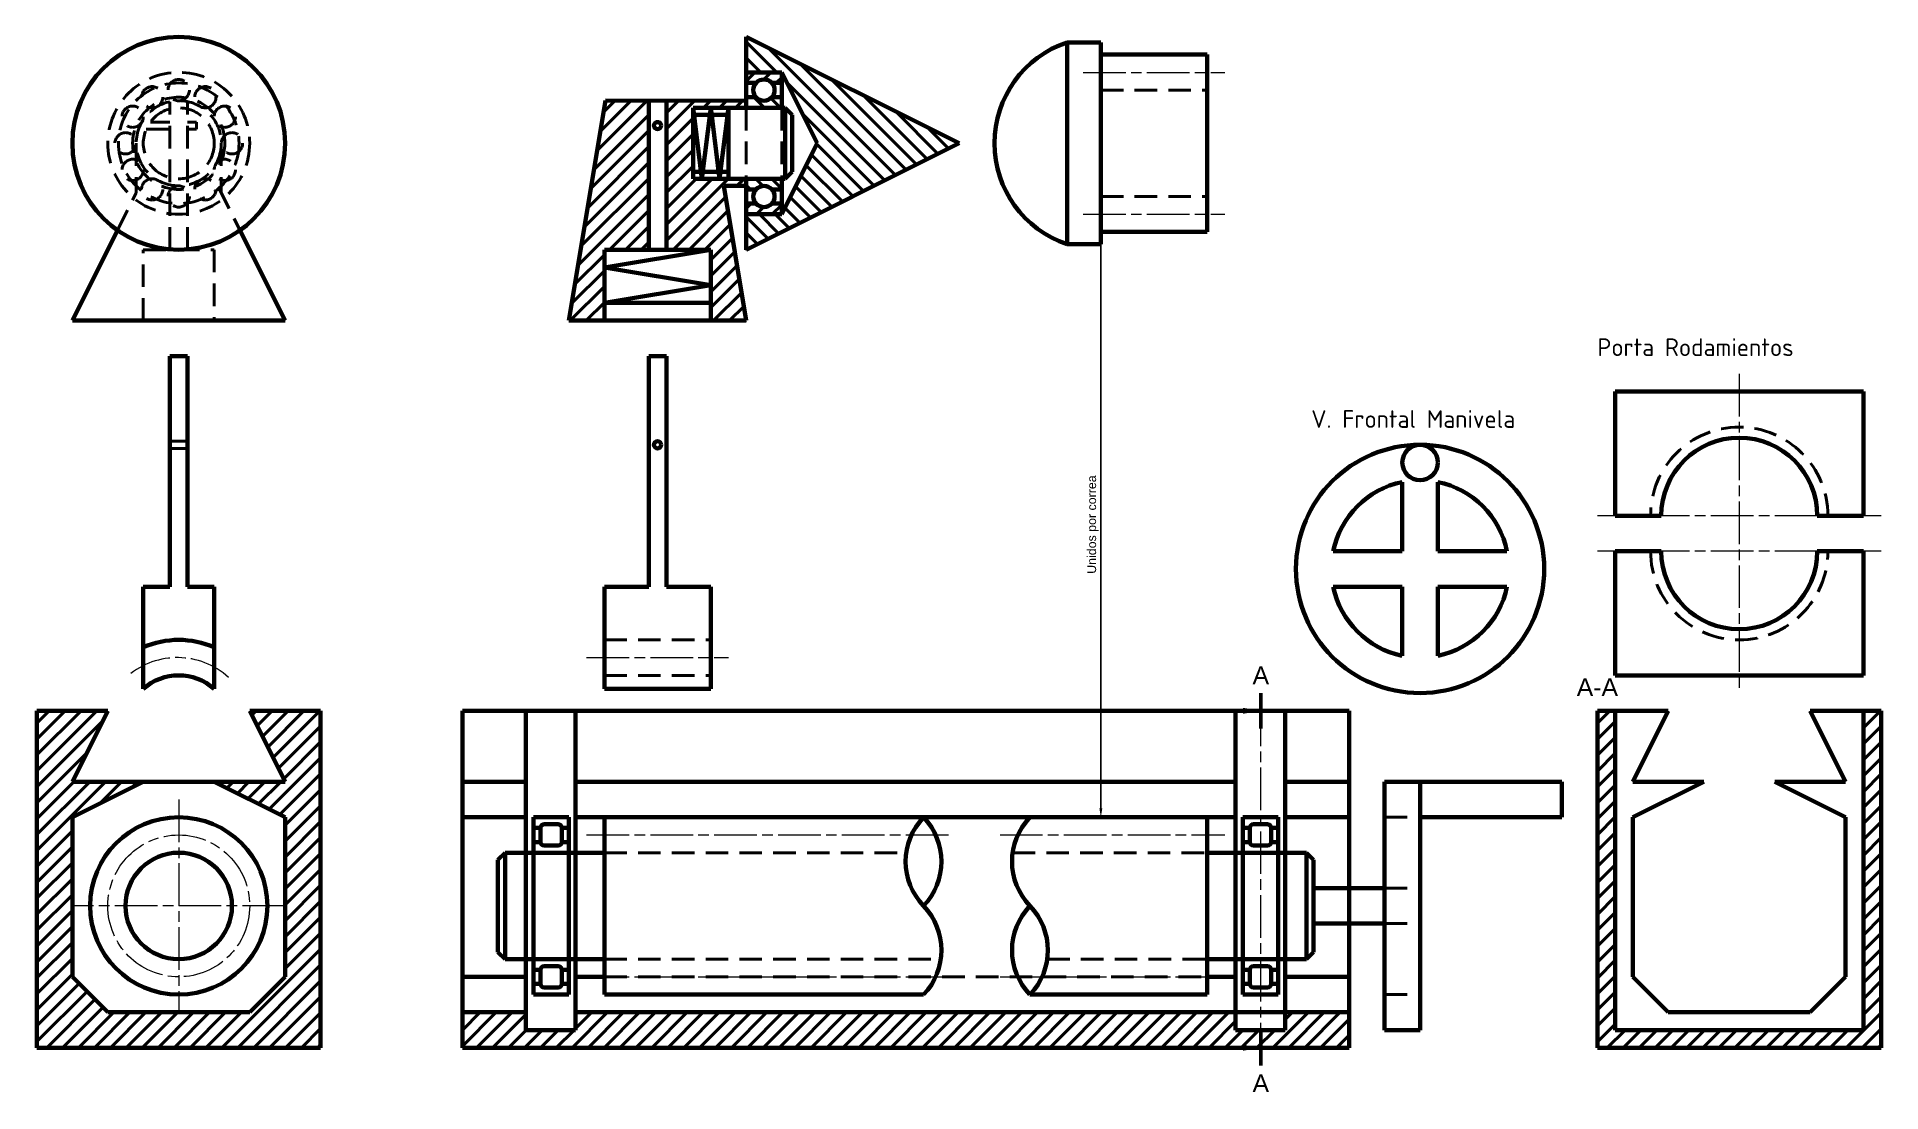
# Model space of a CAD drawing. Header units: millimetres. Extents: x 130 to 650, y 12 to 310.
import ezdxf

# ---------------------------------------------------------------- set-up
doc = ezdxf.new("R2010")
doc.units = ezdxf.units.MM
doc.linetypes.add('AM_ISO08W050', pattern=[18, 12, -1.5, 3, -1.5])
doc.linetypes.add('HIDDEN', pattern=[9.525, 6.35, -3.175])
for name, color, linetype, lineweight in [('AM_10', 7, 'AM_ISO08W050', 50), ('Contornos', 3, 'Continuous', 60), ('Ejes', 1, 'AM_ISO08W050', 20), ('Elementos', 190, 'Continuous', 60), ('Sombreado', 130, 'Continuous', 40), ('Texto', 8, 'Continuous', 40), ('Trazos', 6, 'HIDDEN', 40)]:
    doc.layers.add(name, color=color, linetype=linetype, lineweight=lineweight)
doc.styles.get("Standard").update_dxf_attribs({"font": 'arial.ttf'})
doc.dimstyles.new('Anotativo', dxfattribs={"dimscale": 0, "dimtxt": 2.5, "dimasz": 2.5, "dimexe": 1.25, "dimexo": 0.625, "dimtad": 1, "dimtxsty": 'Standard', "dimcen": 2.5, "dimadec": 0, "dimazin": 0, "dimtfac": 1, "dimtmove": 0, "dimatfit": 3, "dimfxl": 1, "dimarcsym": 0})
pattern_1 = [(45, (10, 0), (-2.245064, 2.245064), [])]
pattern_2 = [(135, (10, 0), (-2.245064, -2.245064), [])]

# ---------------------------------------------------------------- blocks, each defined once
blk = doc.blocks.new('*D6')
at = {"layer": 'Defpoints', "color": 0, "transparency": 16777216}
for p in [(430, 255), (430, 90), (430, 90)]:
    blk.add_point(p, dxfattribs=at)
at = {"layer": 'Texto', "color": 0, "lineweight": -2, "transparency": 16777216}
for p, q in [((430.63, 255), (431.25, 255)), ((430, 252.5), (430, 92.5)), ((430.63, 90), (431.25, 90))]:
    blk.add_line(p, q, dxfattribs=at)
at = {"layer": 'Texto', "color": 0, "transparency": 16777216}
for points in [[(429.58, 252.5), (430.42, 252.5), (430, 255)], [(429.58, 92.5), (430.42, 92.5), (430, 90)]]:
    blk.add_solid(points, dxfattribs=at)
at = {"layer": 'Texto', "color": 0, "transparency": 16777216, "insert": (427.78, 172.5), "char_height": 2.5, "attachment_point": 5, "rotation": 90}
blk.add_mtext('Unidos por correa', dxfattribs=at)
blk = doc.blocks.new('*S7')
at = {"layer": 'Ejes', "color": 7, "linetype": 'AM_ISO08W050', "lineweight": 50}
for p, q in [((475.1, 125), (475.1, 115)), ((470.1, 120), (465.1, 120)), ((475.1, 20), (475.1, 30)), ((470.1, 25), (465.1, 25))]:
    blk.add_line(p, q, dxfattribs=at)
at = {"layer": 'Ejes', "color": 7, "linetype": 'Continuous', "lineweight": 50, "extrusion": (0, 0, -1)}
blk.add_trace([(-470.1, 120.83), (-470.1, 119.17), (-475.1, 120)], dxfattribs=at)
at = {"layer": 'Ejes', "color": 7, "linetype": 'Continuous', "lineweight": 50}
blk.add_trace([(470.1, 24.17), (470.1, 25.83), (475.1, 25)], dxfattribs=at)
at = {"layer": 'Ejes', "color": 7, "lineweight": 50, "char_height": 5, "attachment_point": 5}
for s, insert in [('A', (475.1, 130)), ('A-A', (570, 126.66)), ('A', (475.1, 15))]:
    blk.add_mtext(s, dxfattribs=dict(at, insert=insert))
blk = doc.blocks.new('*S8')
at = {"layer": 'Ejes', "color": 7, "linetype": 'AM_ISO08W050', "lineweight": 50}
for p, q in [((475.1, 125), (475.1, 115)), ((470.1, 120), (465.1, 120)), ((475.1, 20), (475.1, 30)), ((470.1, 25), (465.1, 25))]:
    blk.add_line(p, q, dxfattribs=at)
at = {"layer": 'Ejes', "color": 7, "linetype": 'Continuous', "lineweight": 50, "extrusion": (0, 0, -1)}
blk.add_trace([(-470.1, 120.83), (-470.1, 119.17), (-475.1, 120)], dxfattribs=at)
at = {"layer": 'Ejes', "color": 7, "linetype": 'Continuous', "lineweight": 50}
blk.add_trace([(470.1, 24.17), (470.1, 25.83), (475.1, 25)], dxfattribs=at)
at = {"layer": 'Ejes', "color": 7, "lineweight": 50, "char_height": 5, "attachment_point": 5}
for s, insert in [('A', (475.1, 130)), ('A-A', (570, 126.66)), ('A', (475.1, 15))]:
    blk.add_mtext(s, dxfattribs=dict(at, insert=insert))

msp = doc.modelspace()

# ---------------------------------------------------------------- hatches: boundary and pattern name
at = {"layer": 'Sombreado', "lineweight": 40}
h = msp.add_hatch(dxfattribs=at)
h.set_pattern_fill('ANSI31', color=256, angle=90)
h.set_pattern_definition(pattern_2)
h.paths.add_polyline_path([(330, 310), (330, 300), (340, 300), (350, 280), (340, 260), (330, 260), (330, 250), (390, 280)])
h = msp.add_hatch(dxfattribs=at)
h.set_pattern_fill('ANSI31', color=256)
h.set_pattern_definition(pattern_1)
h.paths.add_polyline_path([(337.236, 297), (340, 297), (340, 300), (330, 300), (330, 297), (332.764, 297, -0.4472136)])
h.paths.add_polyline_path([(340, 260), (340, 263), (337.236, 263, -0.4472136), (332.764, 263), (330, 263), (330, 260)])
h = msp.add_hatch(dxfattribs=at)
h.set_pattern_fill('ANSI31', color=256)
h.set_pattern_definition(pattern_1)
h.paths.add_polyline_path([(315, 270), (315, 290), (330, 290), (330, 292), (307.567, 292.036), (307.5, 250), (320, 250), (320, 230), (330, 230), (323.667, 268), (330, 268), (330, 270)])
h.paths.add_polyline_path([(280, 230), (290, 230), (290, 250), (302.5, 250), (302.567, 292.044), (290.344, 292.064)])
h = msp.add_hatch(dxfattribs=at)
h.set_pattern_fill('ANSI31', color=256, angle=90)
h.set_pattern_definition(pattern_2)
h.paths.add_polyline_path([(340, 290), (340, 293), (337.236, 293, -0.4472136), (332.764, 293), (330, 293), (330, 290)])
h.paths.add_polyline_path([(340, 270), (330, 270), (330, 268), (330, 267), (332.764, 267, -0.4472136), (337.236, 267), (340, 267)])
h = msp.add_hatch(dxfattribs=at)
h.set_pattern_fill('ANSI31', color=256)
h.paths.add_polyline_path([(210, 120), (190, 120), (200, 100), (180, 100), (200, 90), (200, 45), (190, 35), (150, 35), (140, 45), (140, 90), (160, 100), (140, 100), (150, 120), (130, 120), (130, 25), (210, 25)])
h = msp.add_hatch(dxfattribs=at)
h.set_pattern_fill('ANSI31', color=256)
h.paths.add_polyline_path([(575, 120), (570, 120), (570, 25), (650, 25), (650, 120), (645, 120), (645, 30), (575, 30)])
at = {"layer": 'Sombreado'}
h = msp.add_hatch(dxfattribs=at)
h.set_pattern_fill('ANSI31', color=256)
h.paths.add_polyline_path([(468, 30), (468, 35), (281.898, 35), (281.898, 30), (267.898, 30), (267.898, 35), (250, 35), (250, 25), (475.102, 25), (475.102, 30)])
h.paths.add_polyline_path([(500, 35), (482, 35), (482, 30), (475.102, 30), (475.102, 25), (500, 25)])

# ---------------------------------------------------------------- linework, layer by layer
at = {"layer": 'Contornos'}
for p, q in [((390, 280), (330, 310)), ((330, 300), (330, 310)), ((420.513, 308.46), (420.513, 251.54)), ((420.513, 308.46), (430, 308.46)), ((430, 308.46), (430, 251.54)), ((430, 305), (460, 305)), ((430, 305), (430, 255)), ((460, 305), (460, 255)), ((340, 300), (350, 280)), ((290.344, 292.064), (280, 230)), ((330, 292), (290.344, 292.064)), ((302.5, 250), (302.567, 292.044)), ((307.5, 250), (307.567, 292.036)), ((330, 292), (330, 290)), ((315, 290), (341, 290)), ((315, 290), (315, 270)), ((325, 288), (315, 288)), ((325, 270), (325, 290)), ((343, 288), (341, 290)), ((341, 290), (341, 270)), ((343, 288), (343, 272)), ((330, 250), (390, 280)), ((350, 280), (340, 260)), ((325, 272), (315, 272)), ((341, 270), (343, 272)), ((341, 270), (315, 270)), ((330, 230), (323.667, 268)), ((330, 268), (323.667, 268)), ((330, 270), (330, 268)), ((330, 250), (330, 260)), ((140, 230), (152.734, 255.467)), ((187.266, 255.467), (200, 230)), ((430, 255), (460, 255)), ((290, 250), (302.5, 250)), ((290, 250), (290, 230)), ((307.5, 250), (320, 250)), ((320, 250), (320, 230)), ((420.513, 251.54), (430, 251.54)), ((140, 230), (200, 230)), ((167.5, 230), (172.5, 230)), ((280, 230), (330, 230)), ((167.5, 220), (167.5, 155)), ((172.5, 220), (167.5, 220)), ((172.5, 155), (172.5, 220)), ((302.5, 155), (302.5, 220)), ((302.5, 220), (307.5, 220)), ((307.5, 155), (307.5, 220)), ((575, 210), (645, 210)), ((575, 175), (575, 210)), ((645, 210), (645, 175)), ((515, 184.495), (515, 165)), ((525, 165), (525, 184.495)), ((575, 175), (588, 175)), ((632, 175), (645, 175)), ((515, 165), (495.505, 165)), ((544.495, 165), (525, 165)), ((575, 130), (575, 165)), ((588, 165), (575, 165)), ((632, 165), (645, 165)), ((645, 165), (645, 130)), ((167.5, 155), (160, 155)), ((160, 155), (160, 126.18)), ((180, 155), (172.5, 155)), ((180, 126.18), (180, 155)), ((290, 155), (302.5, 155)), ((290, 155), (290, 126.18)), ((307.5, 155), (320, 155)), ((320, 155), (320, 126.18)), ((495.505, 155), (515, 155)), ((515, 155), (515, 135.505)), ((525, 135.505), (525, 155)), ((525, 155), (544.495, 155)), ((645, 130), (575, 130)), ((290, 126.18), (320, 126.18)), ((150, 120), (130, 120)), ((130, 120), (130, 25)), ((140, 100), (150, 120)), ((200, 100), (190, 120)), ((210, 120), (190, 120)), ((210, 25), (210, 120)), ((250, 120), (250, 25)), ((500, 120), (250, 120)), ((267.898, 30), (267.898, 120)), ((281.898, 30), (281.898, 120)), ((468, 30), (468, 120)), ((482, 30), (482, 120)), ((500, 25), (500, 120)), ((590, 120), (570, 120)), ((570, 120), (570, 25)), ((575, 120), (575, 30)), ((580, 100), (590, 120)), ((640, 100), (630, 120)), ((650, 120), (630, 120)), ((645, 30), (645, 120)), ((650, 25), (650, 120)), ((200, 100), (140, 100)), ((160, 100), (140, 90)), ((180, 100), (200, 90)), ((250, 100), (267.898, 100)), ((281.898, 100), (468, 100)), ((482, 100), (500, 100)), ((510, 30), (510, 100)), ((510, 100), (520, 100)), ((520, 100), (520, 30)), ((520, 100), (560, 100)), ((560, 100), (560, 90)), ((600, 100), (580, 100)), ((600, 100), (580, 90)), ((620, 100), (640, 100)), ((620, 100), (640, 90)), ((140, 45), (140, 90)), ((200, 90), (200, 45)), ((250, 90), (267.898, 90)), ((281.898, 90), (380, 90)), ((290, 90), (468, 90)), ((290, 90), (290, 40)), ((460, 90), (460, 40)), ((482, 90), (500, 90)), ((560, 90), (520, 90)), ((580, 45), (580, 90)), ((640, 90), (640, 45)), ((260, 78), (262, 80)), ((260, 52), (260, 78)), ((290, 80), (262, 80)), ((262, 80), (262, 50)), ((460, 80), (488, 80)), ((490, 78), (488, 80)), ((488, 80), (488, 50)), ((490, 52), (490, 78)), ((490, 70), (510, 70)), ((510, 60), (490, 60)), ((260, 52), (262, 50)), ((490, 52), (488, 50)), ((290, 50), (262, 50)), ((460, 50), (488, 50)), ((150, 35), (140, 45)), ((200, 45), (190, 35)), ((250, 45), (267.898, 45)), ((281.898, 45), (290, 45)), ((460, 45), (468, 45)), ((482, 45), (500, 45)), ((590, 35), (580, 45)), ((640, 45), (630, 35)), ((290, 40), (380, 40)), ((410, 40), (460, 40)), ((190, 35), (150, 35)), ((250, 35), (267.898, 35)), ((281.898, 35), (500, 35)), ((630, 35), (590, 35)), ((267.898, 30), (281.898, 30)), ((468, 30), (482, 30)), ((520, 30), (510, 30)), ((575, 30), (645, 30)), ((130, 25), (210, 25)), ((250, 25), (500, 25)), ((570, 25), (650, 25))]:
    msp.add_line(p, q, dxfattribs=at)
for centre, radius in [((170, 280), 30), ((305, 285), 1), ((305, 195), 1), ((520, 160), 35), ((520, 190), 5), ((170, 65), 25), ((170, 65), 15)]:
    msp.add_circle(centre, radius, dxfattribs=at)
for centre, radius, start, end in [((430, 280), 30, 108.43495, 251.56505), ((610, 175), 22, 0, 180), ((520, 160), 25, 101.53696, 168.46304), ((520, 160), 25, 11.53696, 78.46304), ((610, 165), 22, 180, 0), ((520, 160), 25, 191.53696, 258.46304), ((520, 160), 25, 281.53696, 348.46304), ((170, 115), 25, 66.42182, 113.57818), ((170, 115), 15, 48.18969, 131.81031), ((392.952, 77.5), 18, 136.01704, 223.98296), ((367.048, 77.5), 18, 316.01704, 43.98296), ((422.952, 77.5), 18, 136.01704, 223.98296), ((367.048, 52.5), 18, 316.01704, 43.98296), ((422.952, 52.5), 18, 136.01704, 223.98296), ((397.048, 52.5), 18, 316.01704, 43.98296)]:
    msp.add_arc(centre, radius, start, end, dxfattribs=at)
at = {"layer": 'Ejes'}
for p, q in [((425, 300), (465, 300)), ((425, 260), (465, 260)), ((610, 215), (610, 125)), ((650, 175), (570, 175)), ((650, 165), (570, 165)), ((285, 135), (325, 135)), ((475.102, 20), (475.102, 125)), ((170, 95), (170, 35)), ((285, 85), (388.411, 85)), ((401.589, 85), (465, 85)), ((200, 65), (140, 65)), ((285, 45), (388.411, 45)), ((401.589, 45), (465, 45))]:
    msp.add_line(p, q, dxfattribs=at)
msp.add_circle((170, 65), 20, dxfattribs=at)
msp.add_arc((169.629, 113.614), 21.389, 47.60116, 130.73866, dxfattribs=at)
at = {"layer": 'Elementos'}
for p, q in [((340, 300), (330, 300)), ((330, 290), (330, 300)), ((330, 297), (332.764, 297)), ((337.236, 297), (340, 297)), ((340, 300), (340, 290)), ((330, 293), (332.764, 293)), ((337.236, 293), (340, 293)), ((315, 270), (315, 290)), ((315, 290), (317.5, 270)), ((317.5, 270), (320, 290)), ((320, 290), (322.5, 270)), ((322.5, 270), (325, 290)), ((325, 290), (325, 270)), ((330, 270), (330, 260)), ((330, 267), (332.764, 267)), ((337.236, 267), (340, 267)), ((340, 260), (340, 270)), ((330, 263), (332.764, 263)), ((330, 260), (340, 260)), ((337.236, 263), (340, 263)), ((290, 250), (320, 250)), ((320, 250), (290, 245)), ((290, 245), (320, 240)), ((320, 240), (290, 235)), ((290, 235), (320, 235)), ((270, 80), (270, 90)), ((270, 90), (280, 90)), ((270, 90), (280, 90)), ((280, 90), (280, 80)), ((480, 90), (470, 90)), ((470, 90), (470, 80)), ((470, 90), (480, 90)), ((480, 80), (480, 90)), ((270, 87), (272, 87)), ((272, 83), (272, 87)), ((273, 88), (277, 88)), ((278, 87), (280, 87)), ((278, 87), (278, 83)), ((472, 87), (470, 87)), ((472, 87), (472, 83)), ((477, 88), (473, 88)), ((480, 87), (478, 87)), ((478, 83), (478, 87)), ((270, 83), (272, 83)), ((270, 80), (270, 50)), ((275, 82), (273, 82)), ((277, 82), (275, 82)), ((278, 83), (280, 83)), ((280, 80), (280, 50)), ((472, 83), (470, 83)), ((470, 80), (470, 50)), ((473, 82), (475, 82)), ((475, 82), (477, 82)), ((480, 83), (478, 83)), ((480, 80), (480, 50)), ((270, 50), (270, 40)), ((270, 47), (272, 47)), ((272, 47), (272, 43)), ((275, 48), (273, 48)), ((277, 48), (275, 48)), ((278, 47), (280, 47)), ((278, 43), (278, 47)), ((280, 40), (280, 50)), ((470, 40), (470, 50)), ((472, 47), (470, 47)), ((472, 43), (472, 47)), ((473, 48), (475, 48)), ((475, 48), (477, 48)), ((480, 47), (478, 47)), ((478, 47), (478, 43)), ((480, 50), (480, 40)), ((270, 43), (272, 43)), ((273, 42), (277, 42)), ((278, 43), (280, 43)), ((472, 43), (470, 43)), ((477, 42), (473, 42)), ((480, 43), (478, 43)), ((270, 40), (280, 40)), ((480, 40), (470, 40))]:
    msp.add_line(p, q, dxfattribs=at)
at = {"layer": 'Elementos', "linetype": 'HIDDEN', "lineweight": 40}
for p, q in [((330, 290), (330, 270)), ((340, 290), (340, 270))]:
    msp.add_line(p, q, dxfattribs=at)
for centre, radius in [((170, 280), 20), ((170, 280), 17), ((170, 295), 3), ((170, 280), 13), ((162.5, 292.99), 3), ((177.5, 292.99), 3), ((157.01, 287.5), 3), ((182.99, 287.5), 3), ((155, 280), 3), ((185, 280), 3), ((157.01, 272.5), 3), ((182.99, 272.5), 3), ((162.5, 267.01), 3), ((170, 265), 3), ((177.5, 267.01), 3)]:
    msp.add_circle(centre, radius, dxfattribs=at)
at = {"layer": 'Elementos'}
for centre in [(335, 295), (335, 265)]:
    msp.add_circle(centre, 3, dxfattribs=at)
for centre, start, end in [((273, 87), 90, 180), ((277, 87), 0, 90), ((473, 87), 90, 180), ((477, 87), 0, 90), ((273, 83), 180, 270), ((277, 83), 270, 0), ((473, 83), 180, 270), ((477, 83), 270, 0), ((273, 47), 90, 180), ((277, 47), 0, 90), ((473, 47), 90, 180), ((477, 47), 0, 90), ((273, 43), 180, 270), ((277, 43), 270, 0), ((473, 43), 180, 270), ((477, 43), 270, 0)]:
    msp.add_arc(centre, 1, start, end, dxfattribs=at)
at = {"layer": 'Trazos'}
for p, q in [((167.5, 250), (167.5, 291.737)), ((172.5, 250), (172.5, 291.737)), ((430, 295), (460, 295)), ((162, 286), (167.5, 286)), ((172.5, 286), (175, 286)), ((175, 286), (175, 284)), ((160.835, 284), (167.5, 284)), ((172.5, 284), (175, 284)), ((158, 280), (158, 266)), ((182, 280), (182, 266)), ((152.734, 255.467), (158, 266)), ((181.335, 267.33), (187.266, 255.467)), ((430, 265), (460, 265)), ((160, 230), (160, 250)), ((160, 250), (180, 250)), ((180, 250), (180, 230)), ((167.5, 196), (172.5, 196)), ((167.5, 194), (172.5, 194)), ((290, 140), (320, 140)), ((290, 130), (320, 130)), ((510, 90), (520, 90)), ((290, 80), (375.126, 80)), ((405.126, 80), (460, 80)), ((510, 70), (520, 70)), ((510, 60), (520, 60)), ((290, 50), (384.874, 50)), ((414.874, 50), (460, 50)), ((290, 45), (460, 45)), ((510, 40), (520, 40))]:
    msp.add_line(p, q, dxfattribs=at)
for radius in [12, 10]:
    msp.add_circle((170, 280), radius, dxfattribs=at)
for centre, start, end in [((610, 175), 0, 180), ((610, 165), 180, 0)]:
    msp.add_arc(centre, 25, start, end, dxfattribs=at)

# ---------------------------------------------------------------- block references
at = {"layer": 'AM_10'}
msp.add_blockref('*S8', (0, 0), dxfattribs=at)
at = {"layer": 'Ejes'}
msp.add_blockref('*S7', (0, 0), dxfattribs=at)

# ---------------------------------------------------------------- texts
at = {"layer": 'Texto', "char_height": 5, "attachment_point": 1}
for s, insert in [('{\\fGOST Common|b0|i0|c0|p34;Porta Rodamientos}', (570, 225.004)), ('{\\fGOST Common|b0|i0|c0|p34;V. Frontal Manivela}', (489.325, 204.762))]:
    msp.add_mtext_dynamic_manual_height_columns(s, width=58.31471, gutter_width=12.5, heights=[0], dxfattribs=dict(at, insert=insert))

# ---------------------------------------------------------------- dimensions: what is measured, and where the dimension line sits
at = {"layer": 'Texto'}
dim = msp.add_linear_dim(base=(430, 90), p1=(430, 255), p2=(430, 90), angle=90, text='Unidos por correa', dimstyle='Anotativo', override={"dimtol": 0, "dimlim": 0, "dimtp": 0.1, "dimtm": 0.1, "dimtfac": 0.71, "dimtdec": 3, "dimtolj": 0, "dimtzin": 8}, dxfattribs=at)
dim.commit()
dim.dimension.update_dxf_attribs({"geometry": '*D6', "text_midpoint": (427.778, 172.5)})

doc.saveas('drawing.dxf')
